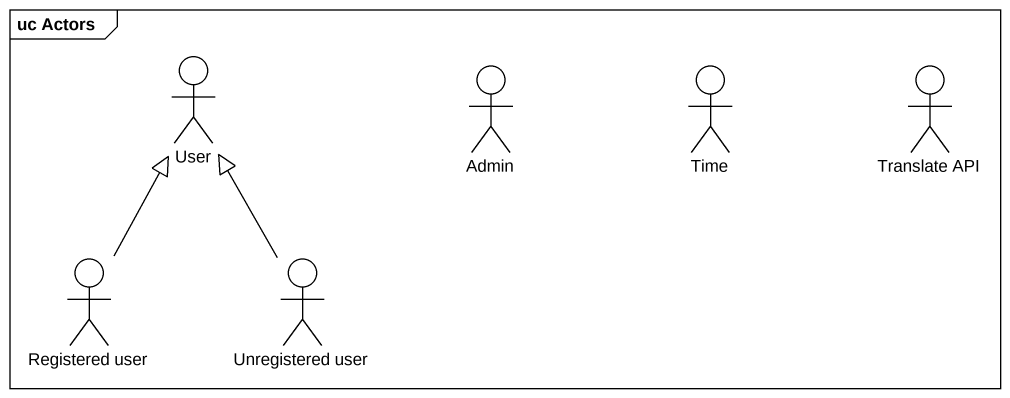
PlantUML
@startuml
mainframe uc Actors
actor User
actor Admin
actor Time
actor "Translate API" as Translate_API
actor "Registered user" as Registered_user
actor "Unregistered user" as Unregistered_user
Registered_user -up-|> User
Unregistered_user -up-|> User
@enduml
